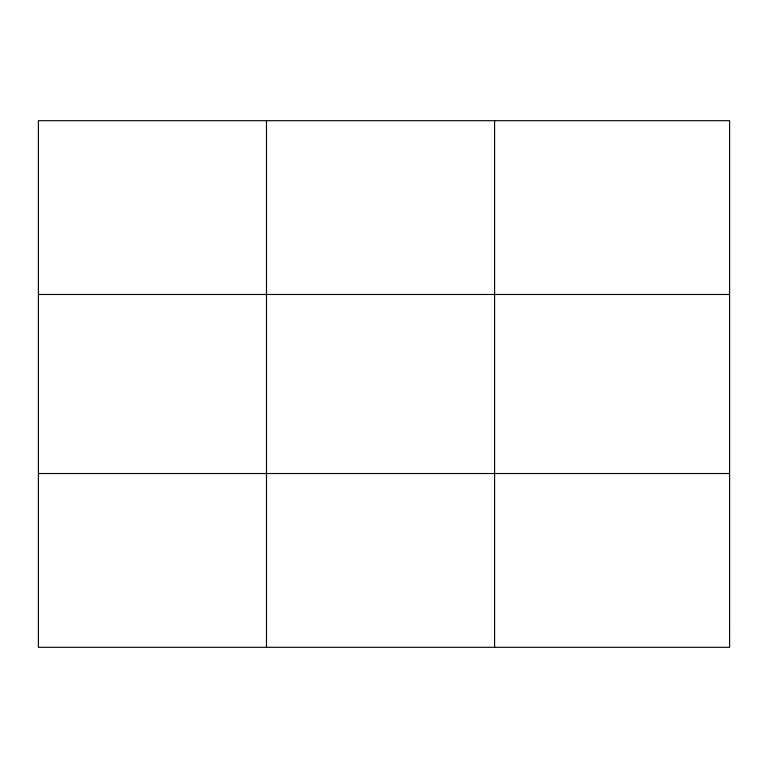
<?xml version="1.0" encoding="UTF-8"?>
<svg xmlns="http://www.w3.org/2000/svg" width="768" height="768" viewBox="0 0 768 768"><rect width="100%" height="100%" fill="white"/><g stroke="black" fill="none" stroke-linecap="round" stroke-linejoin="round"><path stroke-width="1.15" d="M266.496 647.299L266.496 120.701M494.592 647.299L494.592 120.701M38.4 294.48L729.6 294.48M38.4 473.52L729.6 473.52M729.6 625.574L729.6 647.299L38.4 647.299L38.4 120.701L729.6 120.701L729.6 625.574"/></g></svg>
